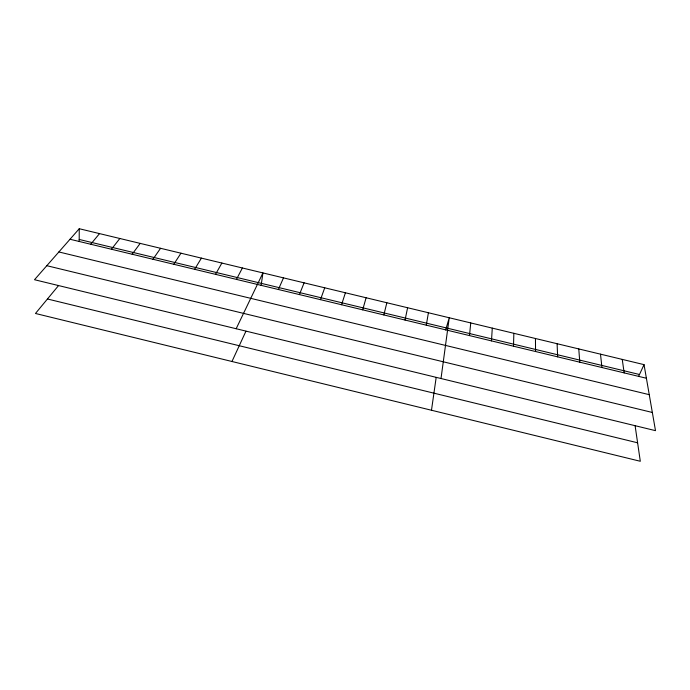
<?xml version="1.0" encoding="UTF-8"?>
<svg xmlns="http://www.w3.org/2000/svg" width="690" height="690" viewBox="0 0 690 690"><rect width="100%" height="100%" fill="white"/><g stroke="black" fill="none" stroke-linecap="round" stroke-linejoin="round"><path stroke-width="1.03" d="M79.186 241.422L79.255 228.726L644.037 364.639L655.5 430.655L34.5 279.717L79.255 228.726M513.498 346.199L513.852 333.305M491.478 340.895L492.281 328.121M469.493 335.59L470.744 322.937M441.014 378.517L449.242 317.762L445.662 329.993M261.13 285.488L262.924 272.93L236.161 328.733M431.483 410.248L436.175 377.456M426.282 325.171L428.412 312.751M405.047 320.048L407.609 307.74M383.856 314.942L386.84 302.746M362.69 309.836L366.105 297.752M341.567 304.738L345.405 292.776M320.471 299.658L324.731 287.799M299.417 294.578L304.1 282.831M278.389 289.507L283.495 277.872M231.961 361.491L245.942 331.217M638.655 376.326L644.037 364.639M236.446 279.39L242.388 267.979M215.522 274.344L221.878 263.045M194.632 269.307L201.411 258.12M173.776 264.279L180.97 253.204M152.956 259.259L160.563 248.297M132.17 254.248L140.182 243.389M111.418 249.245L119.844 238.49M58.555 285.557L35.466 313.476L640.303 461.274L635.102 425.687M90.692 244.251L99.533 233.608M79.195 239.447L639.492 374.506M70.009 239.257L646.401 378.249M58.866 251.954L649.255 394.671M46.808 265.693L652.343 412.465M47.446 298.986L637.603 442.799M622.251 359.395L624.157 372.885M600.498 354.16L601.947 367.529M578.781 348.933L579.781 362.181M557.106 343.715L557.649 356.851M535.457 338.505L535.552 351.521"/></g></svg>
